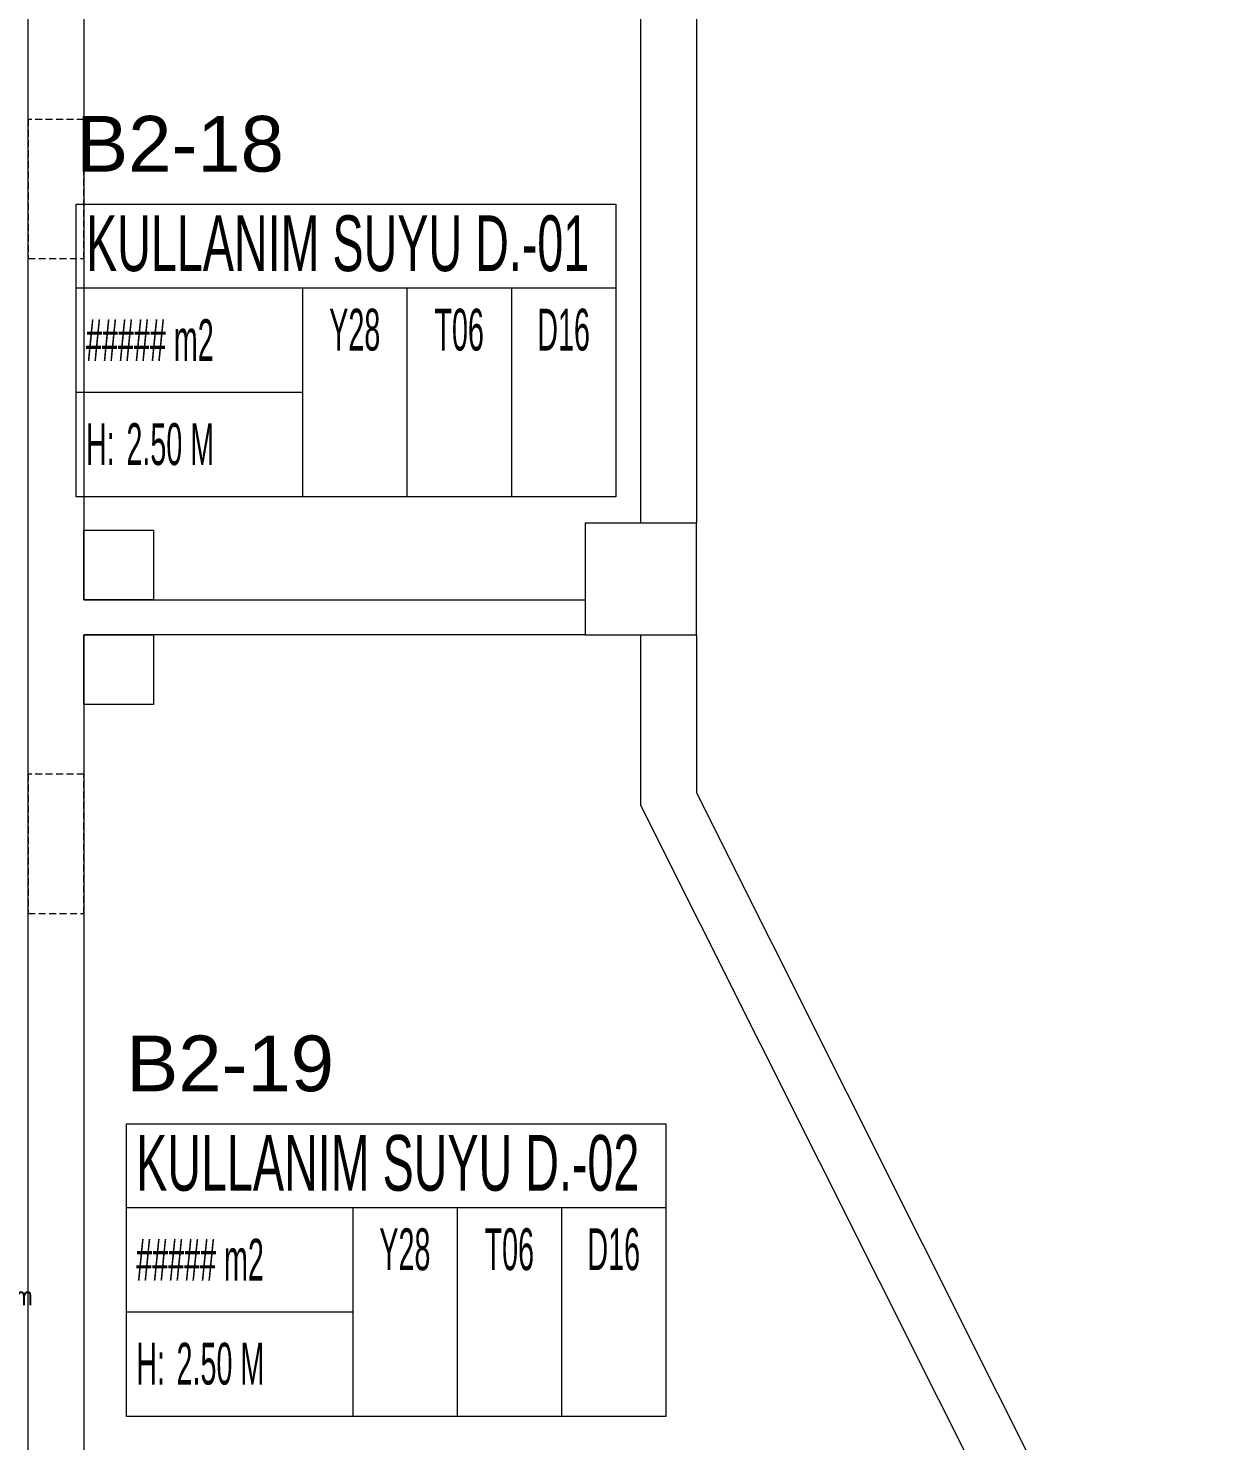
# Model space of a CAD drawing. Header units: metres. Extents: x -17822 to 152406, y -4219 to 19791.
# Drawn here: x 11560 to 12405, y 2621 to 3635 of the extents above; entities that cross this region are included whole.
import ezdxf
from ezdxf.enums import TextEntityAlignment as Align

# ---------------------------------------------------------------- set-up
doc = ezdxf.new("R2010")
doc.units = ezdxf.units.M
doc.header["$LTSCALE"] = 100
doc.header["$MEASUREMENT"] = 0
doc.linetypes.add('HIDDEN', pattern=[0.375, 0.25, -0.125])
doc.layers.get('0').update_dxf_attribs({"color": 9, "lineweight": 9})
for name, color, linetype, lineweight in [('01', 9, 'Continuous', 9), ('06D', 9, 'Continuous', 9), ('21_mahal200', 9, 'Continuous', 9), ('E-AYDINLATMA VE PRİZ PANOSU', 7, 'Continuous', 30)]:
    doc.layers.add(name, color=color, linetype=linetype, lineweight=lineweight)
doc.styles.add('Arial', font='arial.ttf', dxfattribs={"height": 2.5})
doc.styles.add('E-YAZI', font='txttw.shx')
doc.styles.add('MuuM_TEXT-STANDART', font='ARIALN.TTF')

# ---------------------------------------------------------------- blocks, each defined once
blk = doc.blocks.new('p-kolon_80x80')
blk.add_lwpolyline([(-40, -40), (40, -40), (40, 40), (-40, 40)], close=True)
blk = doc.blocks.new('2.bod.sitatik')
at = {"layer": '01'}
for points in [[(12385, -6950), (12385, -6322.8), (12319.5, -6190), (12040, -6190), (12040, -6610), (11990, -6610), (11990, -6500), (11600, -6500), (11600, -6500), (11560, -6500), (11560, -6460), (11990, -6460), (11990, -6190), (11560, -6190), (11560, -4550.5)], [(9049.1, -3181.3), (10964.6, -4128.6), (11442.7, -4426.4), (12040, -4818.5), (12040, -5350), (12000, -5350), (12000, -4840.2), (11600, -4576.5), (11600, -5405), (11960, -5405), (11960, -5430), (11600, -5430), (11600, -6150), (12299.7, -6150), (12000, -5552.7), (12000, -5430), (12040, -5430), (12040, -5543.4), (12364.1, -6190), (12364.1, -6190), (12425, -6313.4), (12425, -8630)]]:
    blk.add_lwpolyline(points, dxfattribs=at)
blk.add_blockref('p-kolon_80x80', (12000, -5390), dxfattribs=at)
blk = doc.blocks.new('0_roomno2')
blk.add_lwpolyline([(19.375, -10.5), (0, -10.5), (0, 0), (19.375, 0)], close=True)
for points in [[(0, -3), (19.375, -3)], [(8.125, -3), (8.125, -10.5)], [(11.875, -3), (11.875, -10.5)], [(15.625, -3), (15.625, -10.5)], [(0, -6.75), (8.125, -6.75)]]:
    blk.add_lwpolyline(points)
at = {"style": 'MuuM_TEXT-STANDART', "width": 0.6}
blk.add_text('H:', height=1.5, dxfattribs=at).set_placement((0.35, -8.608), align=Align.MIDDLE_LEFT)
at = {"style": 'Arial'}
blk.add_attdef('ODANO', (0, 1.17), '', height=2, dxfattribs=at)
blk.add_attdef('MEKANADI', text='', height=2, dxfattribs=at).set_placement((0.35, -3), align=Align.BOTTOM_LEFT)
at = {"style": 'MuuM_TEXT-STANDART', "width": 0.6}
for tag, p in [('YER01', (10, -4.5)), ('TAVAN01', (13.75, -4.5)), ('DUVAR01', (17.5, -4.5)), ('YER02', (10, -6.75)), ('TAVAN02', (13.75, -6.75)), ('DUVAR02', (17.5, -6.75)), ('YER03', (10, -9)), ('TAVAN03', (13.75, -9)), ('DUVAR03', (17.5, -9))]:
    blk.add_attdef(tag, text='', height=1.5, dxfattribs=at).set_placement(p, align=Align.MIDDLE_CENTER)
for tag, p in [('M2', (0.35, -4.875)), ('TEMIZTAVANYUKSEKLIGI', (1.8, -8.608))]:
    blk.add_attdef(tag, text='', height=1.5, dxfattribs=at).set_placement(p, align=Align.MIDDLE_LEFT)
blk = doc.blocks.new('2.bod.Mimari')
at = {"layer": '06D', "linetype": 'HIDDEN', "ltscale": 0.2}
for points in [[(11600, -5160), (11600, -5060), (11560, -5060), (11560, -5160)], [(11600, -5630), (11600, -5530), (11560, -5530), (11560, -5630)]]:
    blk.add_lwpolyline(points, close=True, dxfattribs=at)
at = {"layer": '06D'}
for points in [[(11600, -5355), (11650, -5355), (11650, -5405), (11600, -5405)], [(11600, -5430), (11650, -5430), (11650, -5480), (11600, -5480)]]:
    blk.add_lwpolyline(points, close=True, dxfattribs=at)
at = {"layer": '21_mahal200'}
ref = blk.add_blockref('0_roomno2', (11594.51, -5120.96), dxfattribs=dict(at, xscale=20, yscale=20, zscale=20))
ref.add_attrib('ODANO', 'B2-18', (11594.51, -5097.56), dxfattribs={"layer": '0', "height": 40, "style": 'Arial'})
ref.add_attrib('MEKANADI', 'KULLANIM SUYU D.-01', dxfattribs={"layer": '0', "height": 40, "style": 'Arial', "width": 0.6}).set_placement((11601.51, -5180.96), align=Align.BOTTOM_LEFT)
ref.add_attrib('M2', '##### m2', dxfattribs={"layer": '0', "height": 30, "style": 'MuuM_TEXT-STANDART', "width": 0.6}).set_placement((11601.51, -5218.46), align=Align.MIDDLE_LEFT)
ref.add_attrib('TEMIZTAVANYUKSEKLIGI', '2.50 M', dxfattribs={"layer": '0', "height": 30, "style": 'MuuM_TEXT-STANDART', "width": 0.6}).set_placement((11630.51, -5293.12), align=Align.MIDDLE_LEFT)
ref.add_attrib('YER01', 'Y28', dxfattribs={"layer": '0', "height": 30, "style": 'MuuM_TEXT-STANDART', "width": 0.6}).set_placement((11794.51, -5210.96), align=Align.MIDDLE_CENTER)
ref.add_attrib('TAVAN01', 'T06', dxfattribs={"layer": '0', "height": 30, "style": 'MuuM_TEXT-STANDART', "width": 0.6}).set_placement((11869.51, -5210.96), align=Align.MIDDLE_CENTER)
ref.add_attrib('DUVAR01', 'D16', dxfattribs={"layer": '0', "height": 30, "style": 'MuuM_TEXT-STANDART', "width": 0.6}).set_placement((11944.51, -5210.96), align=Align.MIDDLE_CENTER)
ref = blk.add_blockref('0_roomno2', (11630.52, -5781.13), dxfattribs=dict(at, xscale=20, yscale=20, zscale=20))
ref.add_attrib('ODANO', 'B2-19', (11630.52, -5757.73), dxfattribs={"layer": '0', "height": 40, "style": 'Arial'})
ref.add_attrib('MEKANADI', 'KULLANIM SUYU D.-02', dxfattribs={"layer": '0', "height": 40, "style": 'Arial', "width": 0.6}).set_placement((11637.52, -5841.13), align=Align.BOTTOM_LEFT)
ref.add_attrib('M2', '##### m2', dxfattribs={"layer": '0', "height": 30, "style": 'MuuM_TEXT-STANDART', "width": 0.6}).set_placement((11637.52, -5878.63), align=Align.MIDDLE_LEFT)
ref.add_attrib('TEMIZTAVANYUKSEKLIGI', '2.50 M', dxfattribs={"layer": '0', "height": 30, "style": 'MuuM_TEXT-STANDART', "width": 0.6}).set_placement((11666.52, -5953.29), align=Align.MIDDLE_LEFT)
ref.add_attrib('YER01', 'Y28', dxfattribs={"layer": '0', "height": 30, "style": 'MuuM_TEXT-STANDART', "width": 0.6}).set_placement((11830.52, -5871.13), align=Align.MIDDLE_CENTER)
ref.add_attrib('TAVAN01', 'T06', dxfattribs={"layer": '0', "height": 30, "style": 'MuuM_TEXT-STANDART', "width": 0.6}).set_placement((11905.52, -5871.13), align=Align.MIDDLE_CENTER)
ref.add_attrib('DUVAR01', 'D16', dxfattribs={"layer": '0', "height": 30, "style": 'MuuM_TEXT-STANDART', "width": 0.6}).set_placement((11980.52, -5871.13), align=Align.MIDDLE_CENTER)

msp = doc.modelspace()

# ---------------------------------------------------------------- block references
for name in ['2.bod.sitatik', '2.bod.Mimari']:
    msp.add_blockref(name, (0, 8630))

# ---------------------------------------------------------------- texts
at = {"layer": 'E-AYDINLATMA VE PRİZ PANOSU', "color": 4, "style": 'E-YAZI', "width": 0.7}
msp.add_text('800x1260x240 mm', height=14, dxfattribs=at).set_placement((11432.93, 2718.65))

doc.saveas('drawing.dxf')
